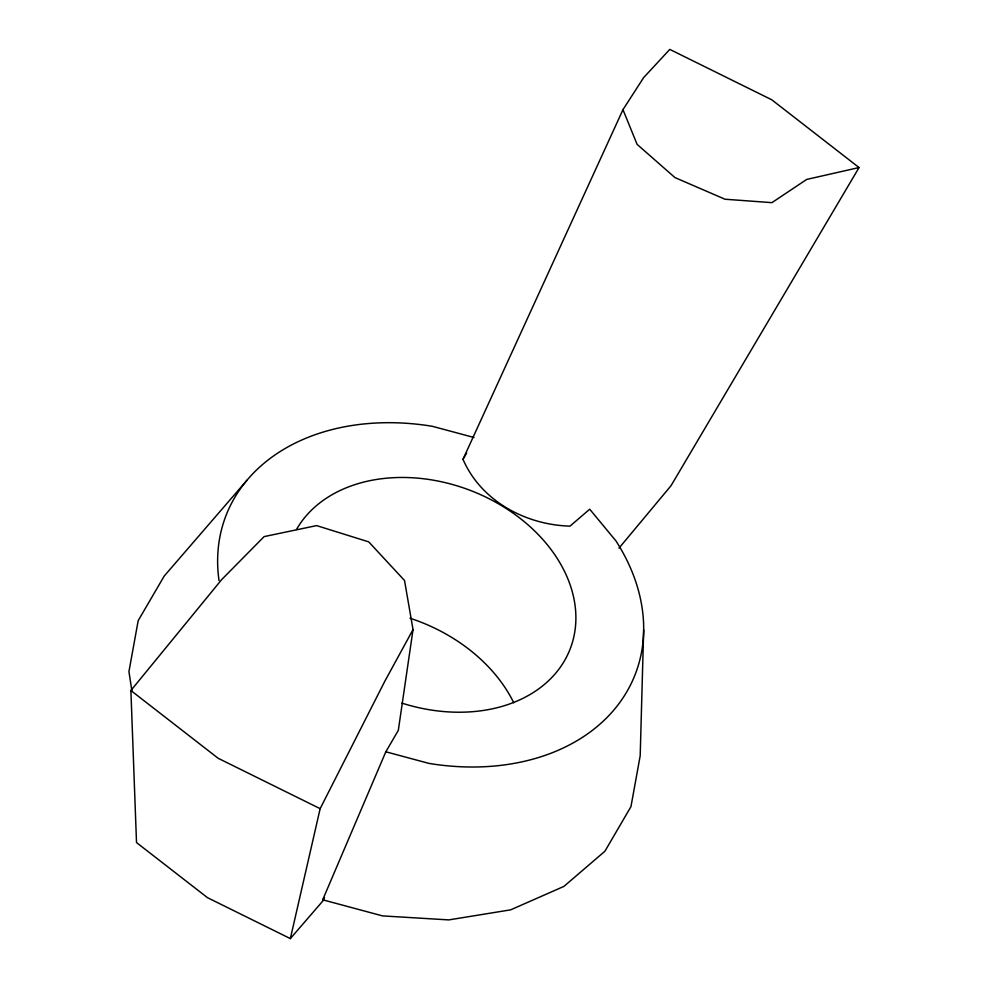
<?xml version="1.0" encoding="UTF-8"?>
<svg xmlns="http://www.w3.org/2000/svg" width="988" height="988" viewBox="0 0 988 988"><rect width="100%" height="100%" fill="white"/><g stroke="black" fill="none" stroke-linecap="round" stroke-linejoin="round"><path stroke-width="1.48" d="M643.67 629.912L640.199 755.721L630.962 806.628L604.94 851.211L563.901 886.409L510.648 909.849L448.787 919.902L382.566 915.901L322.693 899.796L385.826 751.794L398.312 730.379L413.033 629.591L404.524 580.487L368.734 541.881L316.605 525.604L264.092 536.62L221.645 579.635L130.885 690.513L136.517 842.566L207.48 897.672L290.349 938.6L323.805 899.858M290.349 938.6L320.149 808.666L384.715 681.436L413.033 629.591M385.826 751.794L428.977 763.403A219.472 163.86 21.2 0 0 615.969 540.942L589.713 509.215L570.014 526.122C525.727 524.924 481.07 501.064 462.989 459.309L622.971 109.668L643.62 77.632L669.79 49.4L771.739 99.763L859.054 167.552L671.025 485.713L618.97 548.167M462.989 459.309L466.669 453.01M247.012 480.205L164.206 576.066L138.184 620.649L128.946 671.568L131.91 690.983M322.693 899.796L324.558 897.87M859.054 167.552L806.69 179.433L771.912 202.651L725.007 199.23L674.952 177.581L637.087 144.347L622.971 109.668M473.993 437.499L432.324 426.297A219.472 163.86 21.2 0 0 219.015 580.574M320.149 808.666L218.187 758.302L130.885 690.513M296.511 529.457A149.645 111.73 21.2 0 1 477.575 493.345A149.645 111.73 21.2 0 1 570.854 647.103A149.645 111.73 21.2 0 1 401.869 703.11M409.983 618.216A149.645 111.73 21.2 0 1 513.735 702.74"/></g></svg>
